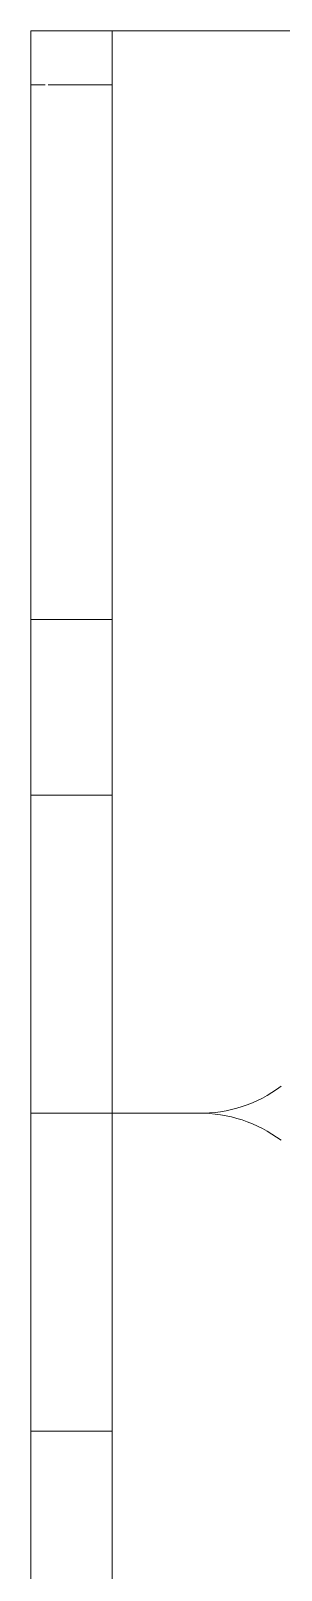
# Model space of a CAD drawing. Header units: millimetres. Extents: x 79795 to 317870, y -36033 to 97293.
# Drawn here: x 166220 to 166405, y 24667 to 25805 of the extents above; entities that cross this region are included whole.
import ezdxf

# ---------------------------------------------------------------- set-up
doc = ezdxf.new("R2010")
doc.units = ezdxf.units.MM
doc.header["$MEASUREMENT"] = 0
doc.layers.add('I-FURN', color=8, linetype='CONTINUOUS', lineweight=9)

msp = doc.modelspace()

# ---------------------------------------------------------------- linework, layer by layer
at = {"layer": 'I-FURN'}
for p, q in [((167619.8, 25804.9), (166219.8, 25804.9)), ((166219.8, 25804.9), (166219.8, 25004.9)), ((166219.8, 25004.9), (166219.8, 25804.9)), ((166219.8, 25804.9), (167619.8, 25804.9)), ((166219.8, 25804.9), (166219.8, 25764.9)), ((166219.8, 25369.9), (166219.8, 25804.9)), ((166279.8, 25804.9), (166219.8, 25804.9)), ((166219.8, 25804.9), (166279.8, 25804.9)), ((166279.8, 25804.9), (166279.8, 25369.9)), ((166279.8, 25764.9), (166279.8, 25804.9)), ((166219.8, 25764.9), (166219.8, 24244.9)), ((166219.8, 25764.9), (166230.3, 25764.9)), ((166219.8, 25764.9), (166230.3, 25764.9)), ((166232.6, 25764.9), (166279.8, 25764.9)), ((166232.6, 25764.9), (166279.8, 25764.9)), ((166279.8, 24244.9), (166279.8, 25764.9)), ((166219.8, 25239.9), (166219.8, 25369.9)), ((166219.8, 25369.9), (166279.8, 25369.9)), ((166219.8, 25369.9), (166279.8, 25369.9)), ((166279.8, 25369.9), (166279.8, 25239.9)), ((166219.8, 24769.9), (166219.8, 25239.9)), ((166219.8, 25239.9), (166279.8, 25239.9)), ((166219.8, 25239.9), (166279.8, 25239.9)), ((166279.8, 25239.9), (166279.8, 24769.9)), ((166219.8, 25004.9), (166343.6, 25004.9)), ((166343.6, 25004.9), (166219.8, 25004.9)), ((166219.8, 25004.9), (166219.8, 24204.9)), ((166343.6, 25004.9), (166219.8, 25004.9)), ((166219.8, 25004.9), (166343.6, 25004.9)), ((166219.8, 24204.9), (166219.8, 25004.9)), ((166219.8, 24639.5), (166219.8, 24769.9)), ((166219.8, 24769.9), (166279.8, 24769.9)), ((166219.8, 24769.9), (166279.8, 24769.9)), ((166279.8, 24769.9), (166279.8, 24639.5))]:
    msp.add_line(p, q, dxfattribs=at)
for centre, start, end in [((166344.7, 25104.9), 269.3744, 306.8699), ((166344.7, 25104.9), 269.3744, 306.8699), ((166344.7, 24904.9), 53.1301, 90.6256), ((166344.7, 24904.9), 53.1301, 90.6256)]:
    msp.add_arc(centre, 100, start, end, dxfattribs=at)

doc.saveas('drawing.dxf')
